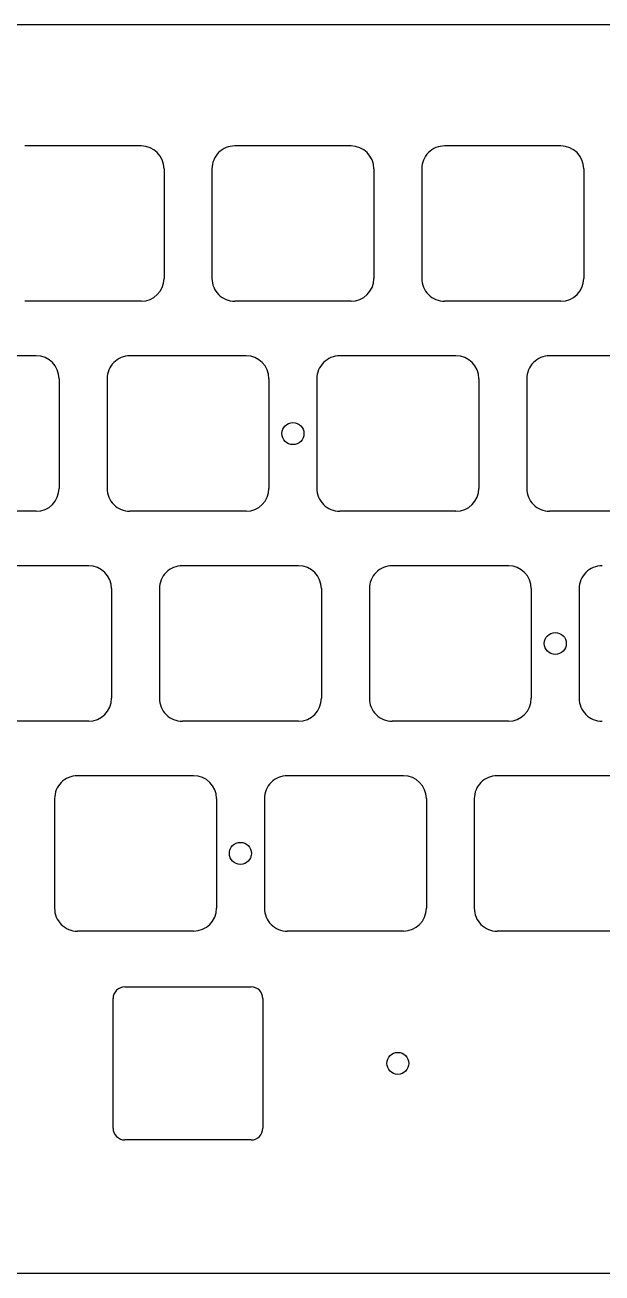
# Model space of a CAD drawing. Header units: millimetres. Extents: x -10 to 277, y -95 to 18.
# Drawn here: x 70.9 to 123.3, y -95.2 to 18 of the extents above; entities that cross this region are included whole.
import ezdxf

# ---------------------------------------------------------------- set-up
doc = ezdxf.new("R2010")
doc.units = ezdxf.units.MM
doc.header["$MEASUREMENT"] = 0
doc.layers.add('BLACK', color=7, linetype='CONTINUOUS')
doc.layers.add('Edge.Cuts', color=53, linetype='CONTINUOUS')

msp = doc.modelspace()

# ---------------------------------------------------------------- linework, layer by layer
at = {"layer": 'BLACK', "linetype": 'Continuous'}
for p, q in [((80, -69.25), (91.45, -69.25)), ((78.925, -82.075), (78.925, -70.325)), ((92.525, -70.325), (92.525, -82.075)), ((91.45, -83.15), (80, -83.15))]:
    msp.add_line(p, q, dxfattribs=at)
at = {"layer": 'BLACK'}
msp.add_circle((104.775, -76.2), 1, dxfattribs=at)
for centre, radius, start, end in [((79.999999, -70.324999), 1.074999, 89.9999467, 180.0000533), ((91.45, -70.325), 1.075, 0, 90), ((79.999999, -82.075001), 1.074999, 179.9999467, 270.0000533), ((91.45, -82.075), 1.075, 270, 0)]:
    msp.add_arc(centre, radius, start, end, dxfattribs=at)
at = {"layer": 'Edge.Cuts', "linetype": 'Continuous'}
for p, q in [((209.475, 18.026), (57.225, 18.026)), ((81.475, 7.05), (70.925, 7.05)), ((100.525, 7.05), (89.975, 7.05)), ((119.575, 7.05), (109.025, 7.05)), ((83.55, 4.975), (83.55, -4.975)), ((87.9, 4.975), (87.9, -4.975)), ((102.6, 4.975), (102.6, -4.975)), ((106.95, 4.975), (106.95, -4.975)), ((121.65, 4.975), (121.65, -4.975)), ((81.475, -7.05), (70.925, -7.05)), ((100.525, -7.05), (89.975, -7.05)), ((119.575, -7.05), (109.025, -7.05)), ((71.95, -12), (61.4, -12)), ((91, -12), (80.45, -12)), ((110.05, -12), (99.5, -12)), ((129.1, -12), (118.55, -12)), ((74.025, -14.075), (74.025, -24.025)), ((78.375, -14.075), (78.375, -24.025)), ((93.075, -14.075), (93.075, -24.025)), ((97.425, -14.075), (97.425, -24.025)), ((112.125, -14.075), (112.125, -24.025)), ((116.475, -14.075), (116.475, -24.025)), ((71.95, -26.1), (61.4, -26.1)), ((91, -26.1), (80.45, -26.1)), ((110.05, -26.1), (99.5, -26.1)), ((129.1, -26.1), (118.55, -26.1)), ((76.7125, -31.05), (66.1625, -31.05)), ((95.7625, -31.05), (85.2125, -31.05)), ((114.8125, -31.05), (104.2625, -31.05)), ((78.7875, -33.125), (78.7875, -43.075)), ((83.1375, -33.125), (83.1375, -43.075)), ((97.8375, -33.125), (97.8375, -43.075)), ((102.1875, -33.125), (102.1875, -43.075)), ((116.8875, -33.125), (116.8875, -43.075)), ((121.2375, -33.125), (121.2375, -43.075)), ((76.7125, -45.15), (66.1625, -45.15)), ((95.7625, -45.15), (85.2125, -45.15)), ((114.8125, -45.15), (104.2625, -45.15)), ((86.2375, -50.1), (75.6875, -50.1)), ((105.2875, -50.1), (94.7375, -50.1)), ((124.3375, -50.1), (113.7875, -50.1)), ((73.6125, -52.175), (73.6125, -62.125)), ((88.3125, -52.175), (88.3125, -62.125)), ((92.6625, -52.175), (92.6625, -62.125)), ((107.3625, -52.175), (107.3625, -62.125)), ((111.7125, -52.175), (111.7125, -62.125)), ((86.2375, -64.2), (75.6875, -64.2)), ((105.2875, -64.2), (94.7375, -64.2)), ((124.3375, -64.2), (113.7875, -64.2)), ((52.325, -95.226), (214.375, -95.226))]:
    msp.add_line(p, q, dxfattribs=at)
at = {"layer": 'Edge.Cuts'}
for centre in [(95.25, -19.05), (119.0625, -38.1), (90.4875, -57.15)]:
    msp.add_circle(centre, 1, dxfattribs=at)
for centre, radius, start, end in [((81.474972, 4.974985), 2.075015, 0.00041418, 89.99922686), ((89.974972, 4.974985), 2.074972, 89.99922686, 179.99958581), ((100.524972, 4.974985), 2.075015, 0.00041418, 89.99922686), ((109.024972, 4.974985), 2.074972, 89.99922686, 179.99958581), ((119.574972, 4.974985), 2.075015, 0.00041418, 89.99922686), ((81.474972, -4.975015), 2.075028, 270.00077315, 0.00041418), ((89.974972, -4.975015), 2.074985, 179.99958581, 270.00077315), ((100.524972, -4.975015), 2.075028, 270.00077315, 0.00041418), ((109.024972, -4.975015), 2.074985, 179.99958581, 270.00077315), ((119.574972, -4.975015), 2.075028, 270.00077315, 0.00041418), ((71.949972, -14.075015), 2.075015, 0.00041418, 89.99922686), ((80.449972, -14.075015), 2.074972, 89.99922686, 179.99958581), ((90.999972, -14.075015), 2.075015, 0.00041418, 89.99922686), ((99.499972, -14.075015), 2.074972, 89.99922686, 179.99958581), ((110.049972, -14.075015), 2.075015, 0.00041418, 89.99922686), ((118.549972, -14.075015), 2.074972, 89.99922686, 179.99958581), ((71.949972, -24.025015), 2.075028, 270.00077315, 0.00041418), ((80.449972, -24.025015), 2.074985, 179.99958581, 270.00077315), ((90.999972, -24.025015), 2.075028, 270.00077315, 0.00041418), ((99.499972, -24.025015), 2.074985, 179.99958581, 270.00077315), ((110.049972, -24.025015), 2.075028, 270.00077315, 0.00041418), ((118.549972, -24.025015), 2.074985, 179.99958581, 270.00077315), ((76.712472, -33.125015), 2.075015, 0.00041418, 89.99922686), ((85.212472, -33.125015), 2.074972, 89.99922686, 179.99958581), ((95.762472, -33.125015), 2.075015, 0.00041418, 89.99922686), ((104.262472, -33.125015), 2.074972, 89.99922686, 179.99958581), ((114.812472, -33.125015), 2.075015, 0.00041418, 89.99922686), ((123.312472, -33.125015), 2.074972, 89.99922686, 179.99958581), ((76.712472, -43.075015), 2.075028, 270.00077315, 0.00041418), ((85.212472, -43.075015), 2.074985, 179.99958581, 270.00077315), ((95.762472, -43.075015), 2.075028, 270.00077315, 0.00041418), ((104.262472, -43.075015), 2.074985, 179.99958581, 270.00077315), ((114.812472, -43.075015), 2.075028, 270.00077315, 0.00041418), ((123.312472, -43.075015), 2.074985, 179.99958581, 270.00077315), ((75.687472, -52.175015), 2.074972, 89.99922686, 179.99958581), ((86.237472, -52.175015), 2.075015, 0.00041418, 89.99922686), ((94.737472, -52.175015), 2.074972, 89.99922686, 179.99958581), ((105.287472, -52.175015), 2.075015, 0.00041418, 89.99922686), ((113.787472, -52.175015), 2.074972, 89.99922686, 179.99958581), ((75.687472, -62.125015), 2.074985, 179.99958581, 270.00077315), ((86.237472, -62.125015), 2.075028, 270.00077315, 0.00041418), ((94.737472, -62.125015), 2.074985, 179.99958581, 270.00077315), ((105.287472, -62.125015), 2.075028, 270.00077315, 0.00041418), ((113.787472, -62.125015), 2.074985, 179.99958581, 270.00077315)]:
    msp.add_arc(centre, radius, start, end, dxfattribs=at)

doc.saveas('drawing.dxf')
